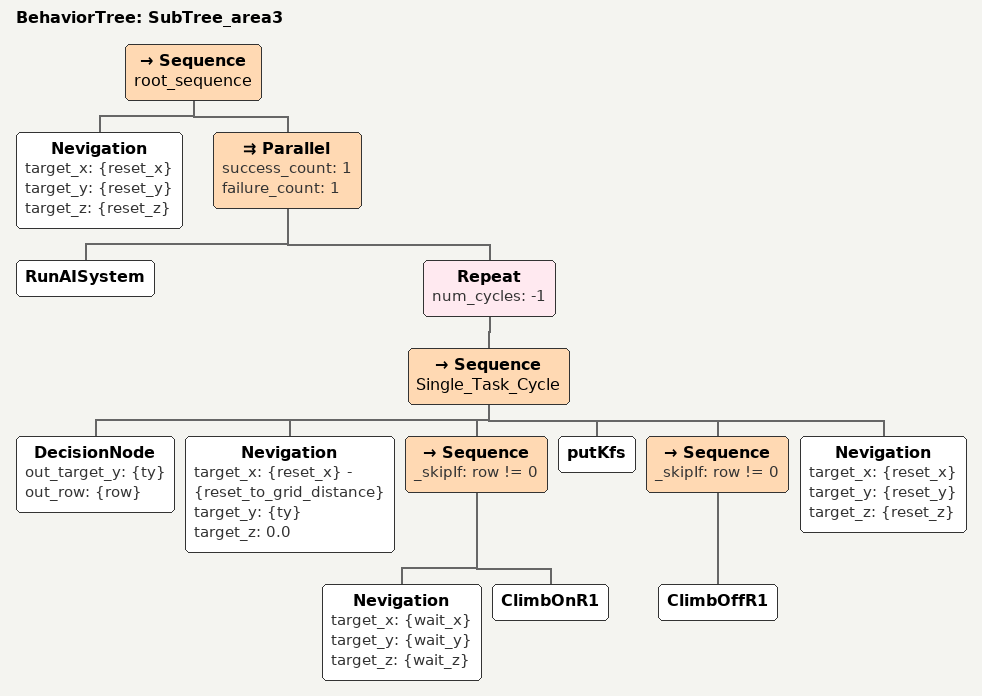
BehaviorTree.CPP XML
<root BTCPP_format="4">
    <BehaviorTree ID="SubTree_area3">
        <Sequence name="root_sequence">
            <Nevigation target_x="{reset_x}" target_y="{reset_y}" target_z="{reset_z}"/>

            <Parallel success_count="1" failure_count="1">

                <RunAISystem />

                <Repeat num_cycles="-1">
                    <Sequence name="Single_Task_Cycle">

                        <DecisionNode out_target_y="{ty}" out_row="{row}" />

                        <Nevigation target_x="{reset_x} - {reset_to_grid_distance}" target_y="{ty}" target_z="0.0" />

                        <Sequence _skipIf="row != 0">
                            <Nevigation target_x="{wait_x}" target_y="{wait_y}" target_z="{wait_z}" />
                            <ClimbOnR1 />
                        </Sequence>

                        <putKfs />

                        <Sequence _skipIf="row != 0">
                            <ClimbOffR1 />
                        </Sequence>

                        <Nevigation target_x="{reset_x}" target_y="{reset_y}" target_z="{reset_z}" />
                    </Sequence>
                </Repeat>
            </Parallel>
        </Sequence>
    </BehaviorTree>
</root>
